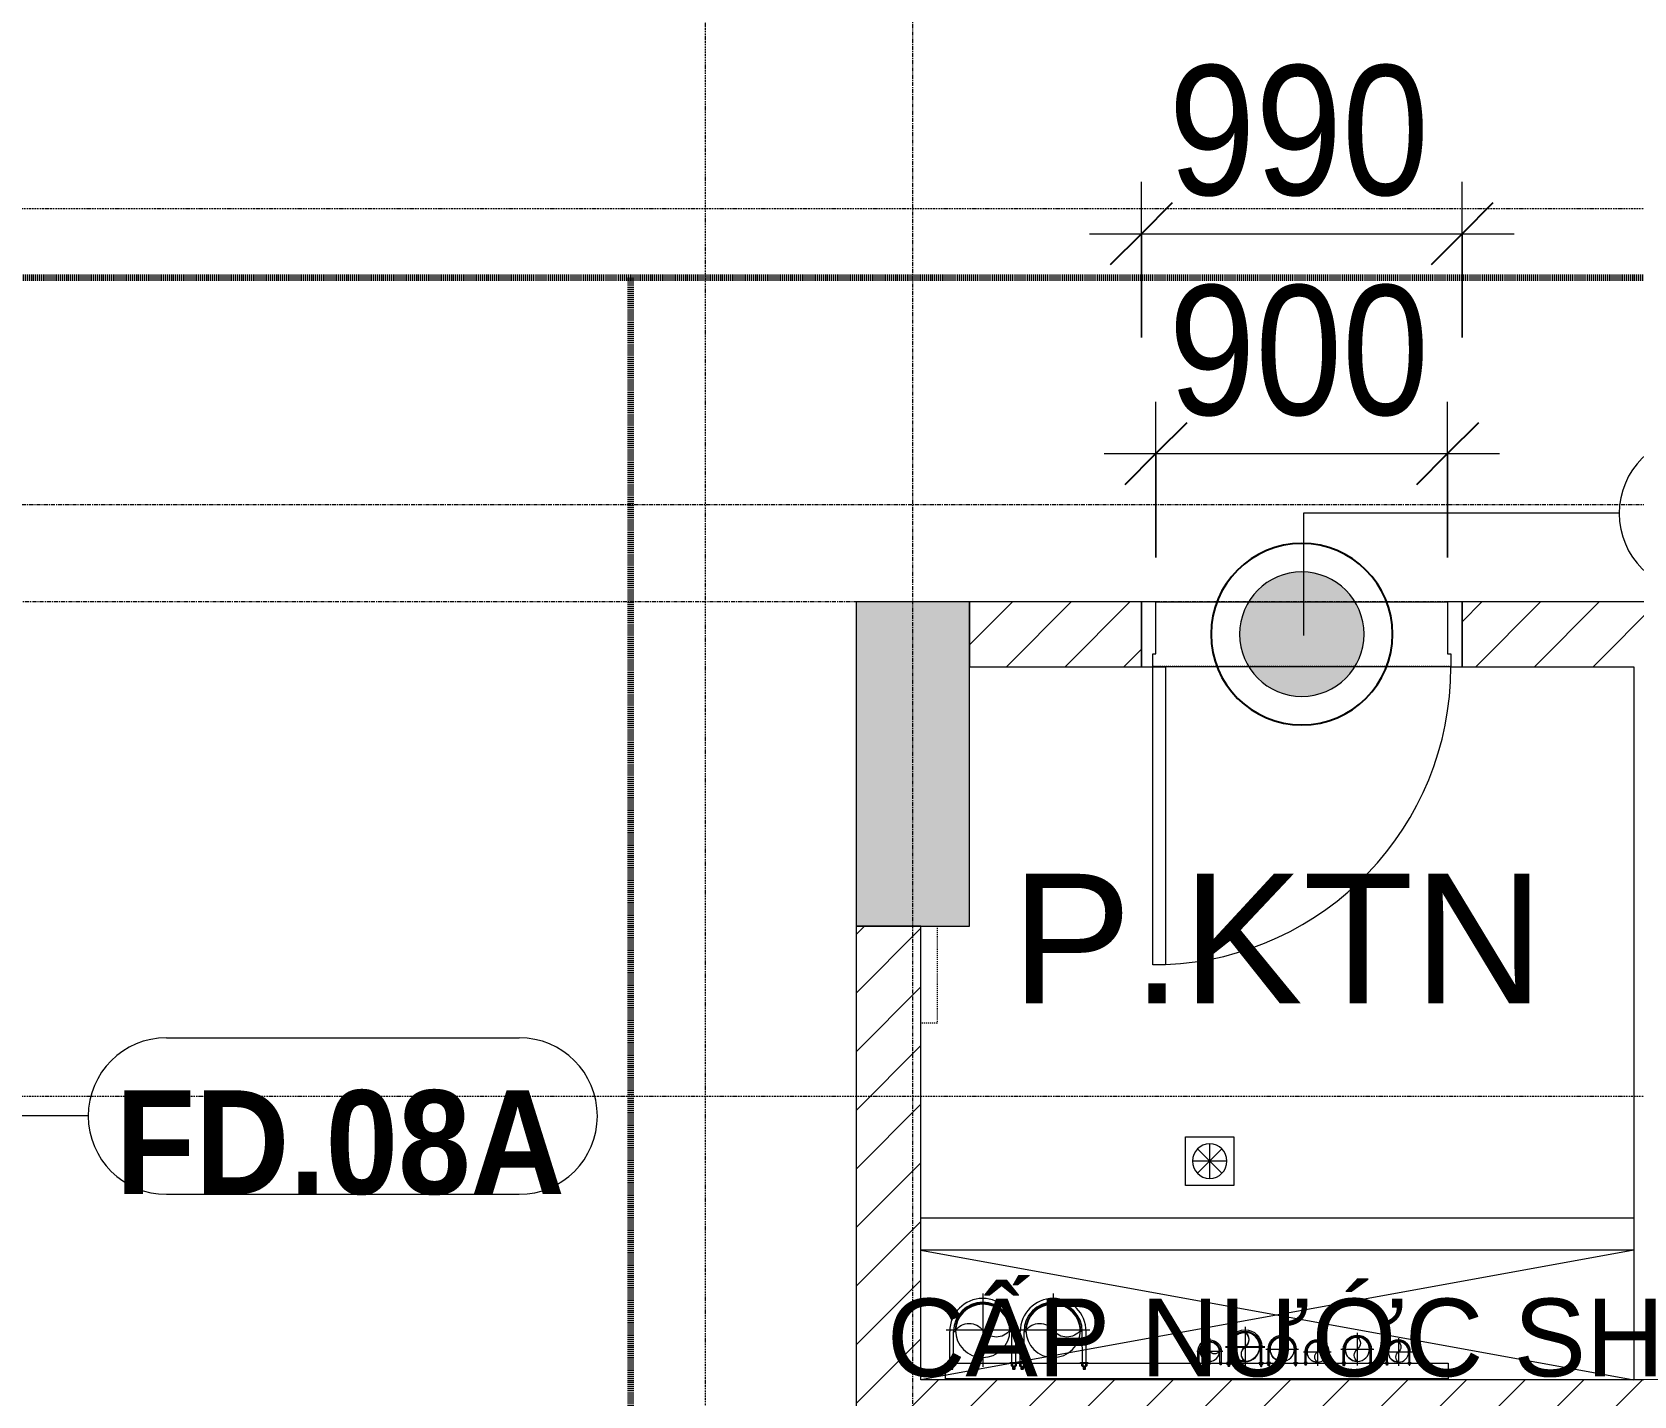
# Model space of a CAD drawing. Header units: millimetres. Extents: x 1591 to 239055, y -15958 to 83255.
# Drawn here: x 176714 to 181657, y 31087 to 35296 of the extents above; entities that cross this region are included whole.
import ezdxf

# ---------------------------------------------------------------- set-up
doc = ezdxf.new("R2010")
doc.units = ezdxf.units.MM
for name, pattern in [('1 NÉT CALL OUT', [6, 3, -3]), ('Dash 1_8_', [6.35, 3.175, -3.175]), ('Dash Dot 3_16_', [7.9375, 4.7625, -1.5875, 0, -1.5875]), ('Grid Line', [22.225, 12.7, -3.175, 3.175, -3.175]), ('IMPORT-CENTER _2_', [40.64, 25.4, -5.08, 5.08, -5.08])]:
    doc.linetypes.add(name, pattern=pattern)
for name, color, linetype, lineweight in [('0-1', 250, 'Continuous', 5), ('0-2', 7, 'Continuous', 9), ('A-ANNO-DIMS', 211, 'Continuous', 9), ('A-ANNO-DIMS-160', 211, 'Continuous', 9), ('A-ANNO-NOTE', 131, 'Continuous', 9), ('A-ANNO-NOTE-1', 131, 'Continuous', 25), ('A-AREA', 32, 'Dash 1_8_', 9), ('A-AREA-IDEN', 2, 'Continuous', 9), ('A-DETL-3', 90, '1 NÉT CALL OUT', 100), ('A-DETL-GENF-2', 1, 'Continuous', 9), ('A-DOOR-3', 1, 'Continuous', 9), ('A-DOOR-FRAM-1', 1, 'Continuous', 9), ('A-DOOR-IDEN', 31, 'Continuous', 9), ('A-FLOR-1', 7, 'Continuous', 9), ('A-WALL', 113, 'Continuous', 9), ('A-WALL-3', 113, 'Continuous', 18), ('A-WALL-PATT-2', 111, 'Continuous', 9), ('G-ANNO-SYMB-1', 111, 'Dash Dot 3_16_', 18), ('G-ANNO-TEXT-1', 7, 'Continuous', 9), ('G-IMPT', 8, 'Continuous', 9), ('G-IMPT-2', 8, 'IMPORT-CENTER _2_', 9), ('M-EQPM', 50, 'Continuous', 9), ('S-COLS-1', 52, 'Continuous', 5), ('S-COLS-2', 250, 'Continuous', 18), ('S-GRID-1', 1, 'Grid Line', 9)]:
    doc.layers.add(name, color=color, linetype=linetype, lineweight=lineweight)
doc.styles.add('Arial_11', font='arial_0.ttf', dxfattribs={"height": 240})
doc.styles.add('Arial_13', font='arial_0.ttf', dxfattribs={"height": 400})
doc.styles.add('Arial_B_5', font='arialbd_0.ttf', dxfattribs={"width": 0.9, "height": 320})
doc.styles.add('UTM Avo', font='UTM Avo.ttf', dxfattribs={"width": 0.9, "height": 400})
doc.dimstyles.new('1_Dim_chi_tiet_2_5', dxfattribs={"dimscale": 304.8, "dimtxt": 399.720379, "dimasz": 0.629921, "dimexe": 0.524934, "dimexo": 0.0625, "dimgap": 0.052493, "dimtad": 1, "dimdec": 0, "dimrnd": 5, "dimzin": 0, "dimdsep": 46, "dimtxsty": 'UTM Avo', "dimblk1": 'OBLIQUE', "dimblk2": 'OBLIQUE', "dimsah": 1, "dimcen": 0.09, "dimdle": 0.524934, "dimazin": 0, "dimtfac": 1, "dimtdec": 4, "dimtix": 1, "dimtmove": 0, "dimatfit": 3, "dimfxl": 1.049869, "dimfxlon": 1, "dimtvp": 1, "dimtolj": 1, "dimtzin": 0, "dimarcsym": 2})
pattern_1 = [(45, (95879.7, 0), (-90.50967, 90.50967), [])]

# ---------------------------------------------------------------- blocks, each defined once
blk = doc.blocks.new('NCV_TKTC_KET CAU_rvt-1-TKCS_MB TẦNG 6-8')
at = {"layer": 'S-COLS-1'}
blk.add_hatch(color=256, dxfattribs=at).paths.add_polyline_path([(83377.6, 32536.9), (83727.6, 32536.9), (83727.6, 33536.9), (83377.6, 33536.9)])
at = {"layer": 'A-FLOR-1'}
blk.add_line((85777.6, 31136.9), (83577.6, 31136.9), dxfattribs=at)
at = {"layer": 'S-COLS-2'}
for p, q in [((83727.6, 33536.9), (83377.6, 33536.9)), ((83377.6, 33536.9), (83377.6, 32536.9)), ((83727.6, 32536.9), (83727.6, 33536.9)), ((83377.6, 32536.9), (83727.6, 32536.9))]:
    blk.add_line(p, q, dxfattribs=at)
blk = doc.blocks.new('TKTC_XREF_251221_MB TANG 2-7 - TKTC_XREF_260130_MB TANG 2-5_dwg_$cc-4746812-TKCS_MB TẦNG 6-8')
at = {"layer": 'G-IMPT'}
blk.add_circle((0, 0), 0.5, dxfattribs=at)
at = {"layer": 'G-IMPT-2'}
for p, q in [((0, -0.673), (0, 0.673)), ((-0.673, 0), (0.673, 0))]:
    blk.add_line(p, q, dxfattribs=at)
at = {"layer": 'M-EQPM'}
for centre, radius, start, end in [((0, 0), 0.5, 90, 270), ((0.188, 0.25), 0.313, 126.8699, 233.1301), ((-0.188, -0.25), 0.313, 306.8699, 53.1301)]:
    blk.add_arc(centre, radius, start, end, dxfattribs=at)
blk = doc.blocks.new('TKTC_XREF_251221_MB TANG 2-7 - TKTC_XREF_260130_MB TANG 2-5_dwg_CUM U_DN150-4746811-TKCS_MB TẦNG 6-8')
at = {"layer": 'G-IMPT'}
blk.add_hatch(color=256, dxfattribs=at).paths.add_polyline_path([(445976.8, 374014), (445999.8, 374010.9), (446021.3, 374002), (446039.7, 373987.9), (446053.8, 373969.5), (446062.7, 373948), (446065.8, 373925), (446062.7, 373901.9), (446053.8, 373880.5), (446039.7, 373862), (446021.3, 373847.9), (445999.8, 373839), (445998.5, 373843.8), (446018.8, 373852.2), (446036.2, 373865.6), (446049.5, 373883), (446057.9, 373903.2), (446060.8, 373925), (446057.9, 373946.7), (446049.5, 373967), (446036.2, 373984.4), (446018.8, 373997.7), (445998.5, 374006.1), (445976.8, 374009)])
for p, q in [((445862.8, 374015.5), (445862.8, 374020.5)), ((445866.7, 374015.5), (445866.7, 374020.5)), ((445869.7, 374015.5), (445869.7, 374020.5)), ((445872.8, 374011.2), (445872.8, 374024.7)), ((445881.8, 374022.5), (445874.3, 374022.5)), ((445881.8, 374013.5), (445874.3, 374013.5)), ((445884.8, 374022), (445976.8, 374022)), ((445862.8, 373834.5), (445862.8, 373829.5)), ((445866.7, 373834.5), (445866.7, 373829.5)), ((445869.7, 373834.5), (445869.7, 373829.5)), ((445872.8, 373838.7), (445872.8, 373825.2)), ((445881.8, 373836.5), (445874.3, 373836.5)), ((445881.8, 373827.5), (445874.3, 373827.5)), ((445884.8, 373828), (445976.8, 373828))]:
    blk.add_line(p, q, dxfattribs=at)
at = {"layer": 'G-IMPT', "flags": 128}
for points in [[(445872.8, 374014), (445864.3, 374014), (445864.3, 374022), (445872.8, 374022)], [(445874.3, 374027), (445881.8, 374027), (445881.8, 374009), (445874.3, 374009)], [(445881.8, 374009), (445881.8, 374006), (445884.8, 374006), (445884.8, 374030), (445881.8, 374030), (445881.8, 374027)], [(445884.8, 374014), (445976.8, 374014), (445976.8, 374009)], [(445872.8, 373836), (445864.3, 373836), (445864.3, 373828), (445872.8, 373828)], [(445874.3, 373823), (445881.8, 373823), (445881.8, 373841), (445874.3, 373841)], [(445881.8, 373841), (445881.8, 373844), (445884.8, 373844), (445884.8, 373820), (445881.8, 373820), (445881.8, 373823)], [(445884.8, 373836), (445976.8, 373836), (445976.8, 373841)]]:
    blk.add_lwpolyline(points, dxfattribs=at)
at = {"layer": 'G-IMPT'}
for centre, radius, start, end in [((445864.3, 374020.5), 1.5, 90, 180), ((445864.3, 374015.5), 1.5, 180, 270), ((445875.2, 374024.7), 2.44, 112.61986, 247.38014), ((445880.3, 374018), 7.5, 143.1301, 216.8699), ((445875.2, 374011.2), 2.44, 112.61986, 247.38014), ((445976.8, 373925), 97, 270, 90), ((445976.8, 373925), 89, 270, 90), ((445976.8, 373925), 84, 270, 90), ((445864.3, 373834.5), 1.5, 90, 180), ((445864.3, 373829.5), 1.5, 180, 270), ((445875.2, 373838.7), 2.44, 112.61986, 247.38014), ((445880.3, 373832), 7.5, 143.1301, 216.8699), ((445875.2, 373825.2), 2.44, 112.61986, 247.38014)]:
    blk.add_arc(centre, radius, start, end, dxfattribs=at)
blk = doc.blocks.new('TKTC_XREF_251221_MB TANG 2-7 - TKTC_XREF_260130_MB TANG 2-5_dwg_$cc-4746805-TKCS_MB TẦNG 6-8')
at = {"layer": 'G-IMPT-2'}
for p, q in [((-0.673, 0), (0.673, 0)), ((0, -0.673), (0, 0.673))]:
    blk.add_line(p, q, dxfattribs=at)
at = {"layer": 'M-EQPM'}
blk.add_circle((0, 0), 0.5, dxfattribs=at)
for centre, radius, start, end in [((0, 0), 0.5, 90, 270), ((0.188, 0.25), 0.313, 126.8699, 233.1301), ((-0.188, -0.25), 0.313, 306.8699, 53.1301)]:
    blk.add_arc(centre, radius, start, end, dxfattribs=at)
blk = doc.blocks.new('TKTC_XREF_251221_MB TANG 2-7 - TKTC_XREF_260130_MB TANG 2-5_dwg_CUM U_DN100-4746799-TKCS_MB TẦNG 6-8')
at = {"layer": 'G-IMPT'}
blk.add_hatch(color=256, dxfattribs=at).paths.add_polyline_path([(0, 61), (15.8, 58.9), (30.5, 52.8), (43.1, 43.1), (52.8, 30.5), (58.9, 15.8), (61, 0), (58.9, -15.8), (52.8, -30.5), (43.1, -43.1), (30.5, -52.8), (15.8, -58.9), (0, -61), (0, -57), (14.8, -55.1), (28.5, -49.4), (40.3, -40.3), (49.4, -28.5), (55.1, -14.8), (57, 0), (55.1, 14.8), (49.4, 28.5), (40.3, 40.3), (28.5, 49.4), (14.8, 55.1), (0, 57)])
for p, q in [((-79.1, 66.6), (-79.1, 63.4)), ((-76.6, 66.6), (-76.6, 63.4)), ((-74.6, 66.6), (-74.6, 63.4)), ((-72.7, 69.3), (-72.7, 60.7)), ((-66.9, 67.9), (-71.7, 67.9)), ((-66.9, 62.1), (-71.7, 62.1)), ((-65, 69), (0, 69)), ((-79.1, -63.4), (-79.1, -66.6)), ((-76.6, -63.4), (-76.6, -66.6)), ((-74.6, -63.4), (-74.6, -66.6)), ((-72.7, -60.7), (-72.7, -69.3)), ((-66.9, -62.1), (-71.7, -62.1)), ((-66.9, -67.9), (-71.7, -67.9)), ((-65, -69), (0, -69))]:
    blk.add_line(p, q, dxfattribs=at)
at = {"layer": 'G-IMPT', "flags": 128}
for points in [[(-72.7, 67.6), (-78.1, 67.6), (-78.1, 62.4), (-72.7, 62.4)], [(-71.7, 59.2), (-66.9, 59.2), (-66.9, 70.8), (-71.7, 70.8)], [(-66.9, 70.8), (-66.9, 72.7), (-65, 72.7), (-65, 57.3), (-66.9, 57.3), (-66.9, 59.2)], [(-65, 61), (0, 61), (0, 57)], [(-72.7, -62.4), (-78.1, -62.4), (-78.1, -67.6), (-72.7, -67.6)], [(-71.7, -70.8), (-66.9, -70.8), (-66.9, -59.2), (-71.7, -59.2)], [(-66.9, -59.2), (-66.9, -57.3), (-65, -57.3), (-65, -72.7), (-66.9, -72.7), (-66.9, -70.8)], [(-65, -61), (0, -61), (0, -57)]]:
    blk.add_lwpolyline(points, dxfattribs=at)
at = {"layer": 'G-IMPT'}
for centre, radius, start, end in [((-78.1, 66.6), 0.96, 90, 180), ((-78.1, 63.4), 0.96, 180, 270), ((-71.1, 69.3), 1.56, 112.61986, 247.38014), ((-67.9, 65), 4.8, 143.1301, 216.8699), ((-71.1, 60.7), 1.56, 112.61986, 247.38014), ((0, 0), 69, 270, 90), ((0, 0), 61, 270, 90), ((0, 0), 57, 270, 90), ((-78.1, -63.4), 0.96, 90, 180), ((-78.1, -66.6), 0.96, 180, 270), ((-71.1, -60.7), 1.56, 112.61986, 247.38014), ((-67.9, -65), 4.8, 143.1301, 216.8699), ((-71.1, -69.3), 1.56, 112.61986, 247.38014)]:
    blk.add_arc(centre, radius, start, end, dxfattribs=at)
blk = doc.blocks.new('TKTC_XREF_251221_MB TANG 2-7 - TKTC_XREF_260130_MB TANG 2-5_dwg_$cc-4746800-TKCS_MB TẦNG 6-8')
at = {"layer": 'G-IMPT-2'}
for p, q in [((0, -0.673), (0, 0.673)), ((-0.673, 0), (0.673, 0))]:
    blk.add_line(p, q, dxfattribs=at)
at = {"layer": 'M-EQPM'}
blk.add_circle((0, 0), 0.5, dxfattribs=at)
for centre, radius, start, end in [((0, 0), 0.5, 90, 270), ((0.188, 0.25), 0.313, 126.8699, 233.1301), ((-0.188, -0.25), 0.313, 306.8699, 53.1301)]:
    blk.add_arc(centre, radius, start, end, dxfattribs=at)
blk = doc.blocks.new('TKTC_XREF_251221_MB TANG 2-7 - TKTC_XREF_260130_MB TANG 2-5_dwg_CUM U_DN100-4746796-TKCS_MB TẦNG 6-8')
at = {"layer": 'G-IMPT'}
blk.add_hatch(color=256, dxfattribs=at).paths.add_polyline_path([(0, 61), (0, 57), (14.8, 55.1), (28.5, 49.4), (40.3, 40.3), (49.4, 28.5), (55.1, 14.8), (57, 0), (55.1, -14.8), (49.4, -28.5), (40.3, -40.3), (28.5, -49.4), (14.8, -55.1), (0, -57), (0, -61), (15.8, -58.9), (30.5, -52.8), (43.1, -43.1), (52.8, -30.5), (58.9, -15.8), (61, 0), (58.9, 15.8), (52.8, 30.5), (43.1, 43.1), (30.5, 52.8), (15.8, 58.9)])
for p, q in [((-72.7, 69.3), (-72.7, 60.7)), ((-66.9, 67.9), (-71.7, 67.9)), ((-65, 69), (0, 69)), ((-79.1, 66.6), (-79.1, 63.4)), ((-76.6, 66.6), (-76.6, 63.4)), ((-74.6, 66.6), (-74.6, 63.4)), ((-66.9, 62.1), (-71.7, 62.1)), ((-79.1, -63.4), (-79.1, -66.6)), ((-76.6, -63.4), (-76.6, -66.6)), ((-74.6, -63.4), (-74.6, -66.6)), ((-72.7, -60.7), (-72.7, -69.3)), ((-66.9, -62.1), (-71.7, -62.1)), ((-66.9, -67.9), (-71.7, -67.9)), ((-65, -69), (0, -69))]:
    blk.add_line(p, q, dxfattribs=at)
at = {"layer": 'G-IMPT', "flags": 128}
for points in [[(-72.7, 67.6), (-78.1, 67.6), (-78.1, 62.4), (-72.7, 62.4)], [(-71.7, 59.2), (-66.9, 59.2), (-66.9, 70.8), (-71.7, 70.8)], [(-66.9, 70.8), (-66.9, 72.7), (-65, 72.7), (-65, 57.3), (-66.9, 57.3), (-66.9, 59.2)], [(-65, 61), (0, 61), (0, 57)], [(-72.7, -62.4), (-78.1, -62.4), (-78.1, -67.6), (-72.7, -67.6)], [(-71.7, -70.8), (-66.9, -70.8), (-66.9, -59.2), (-71.7, -59.2)], [(-66.9, -59.2), (-66.9, -57.3), (-65, -57.3), (-65, -72.7), (-66.9, -72.7), (-66.9, -70.8)], [(-65, -61), (0, -61), (0, -57)]]:
    blk.add_lwpolyline(points, dxfattribs=at)
at = {"layer": 'G-IMPT'}
for centre, radius, start, end in [((-78.1, 66.6), 0.96, 90, 180), ((-71.1, 69.3), 1.56, 112.6199, 247.3801), ((-67.9, 65), 4.8, 143.1301, 216.8699), ((0, 0), 69, 270, 90), ((-78.1, 63.4), 0.96, 180, 270), ((-71.1, 60.7), 1.56, 112.6199, 247.3801), ((0, 0), 61, 270, 90), ((0, 0), 57, 270, 90), ((-78.1, -63.4), 0.96, 90, 180), ((-78.1, -66.6), 0.96, 180, 270), ((-71.1, -60.7), 1.56, 112.6199, 247.3801), ((-67.9, -65), 4.8, 143.1301, 216.8699), ((-71.1, -69.3), 1.56, 112.6199, 247.3801)]:
    blk.add_arc(centre, radius, start, end, dxfattribs=at)
blk = doc.blocks.new('TKTC_XREF_251221_MB TANG 2-7 - TKTC_XREF_260130_MB TANG 2-5_dwg_FD-4746803-TKCS_MB TẦNG 6-8')
at = {"layer": 'G-IMPT'}
for p, q in [((0, 53.3), (0, -53.3)), ((53.3, 0), (-53.3, 0)), ((-37.7, 37.7), (37.7, -37.7)), ((37.7, 37.7), (-37.7, -37.7))]:
    blk.add_line(p, q, dxfattribs=at)
at = {"layer": 'G-IMPT', "flags": 128}
blk.add_lwpolyline([(-75, -75), (75, -75), (75, 75), (-75, 75)], close=True, dxfattribs=at)
at = {"layer": 'G-IMPT'}
blk.add_circle((0, 0), 53.3, dxfattribs=at)
blk = doc.blocks.new('TKTC_XREF_251221_MB TANG 2-7 - TKTC_XREF_251221_MB TANG 2-7-2039446-TKCS_MB TẦNG 6-8')
at = {"layer": 'M-EQPM'}
for p, q in [((50001, 13951), (51551.2, 13951)), ((50001, 13902.8), (50001, 13951)), ((51551.2, 13951), (51551.2, 13902.8)), ((51551.2, 13902.8), (50001, 13902.8))]:
    blk.add_line(p, q, dxfattribs=at)
at = {"extrusion": (0, 0, -1), "zscale": -1, "rotation": 180}
blk.add_blockref('TKTC_XREF_251221_MB TANG 2-7 - TKTC_XREF_260130_MB TANG 2-5_dwg_FD-4746803-TKCS_MB TẦNG 6-8', (-50815.8, 14574.6), dxfattribs=at)
at = {"extrusion": (0, 0, -1)}
for name, p, xscale, yscale, zscale, rotation in [('TKTC_XREF_251221_MB TANG 2-7 - TKTC_XREF_260130_MB TANG 2-5_dwg_$cc-4746800-TKCS_MB TẦNG 6-8', (-50115.5, 14052.6), 168.0000000000956, 168.0000000000956, -168.0000000000956, 269.9277821117897), ('TKTC_XREF_251221_MB TANG 2-7 - TKTC_XREF_260130_MB TANG 2-5_dwg_$cc-4746800-TKCS_MB TẦNG 6-8', (-50332.9, 14052.6), 168.0000000000956, 168.0000000000956, -168.0000000000956, 269.9277821117897), ('TKTC_XREF_251221_MB TANG 2-7 - TKTC_XREF_260130_MB TANG 2-5_dwg_$cc-4746812-TKCS_MB TẦNG 6-8', (-50924.9, 14000.7), 90.07930181379496, 90.07930181379496, -90.07930181379496, 180), ('TKTC_XREF_251221_MB TANG 2-7 - TKTC_XREF_260130_MB TANG 2-5_dwg_$cc-4746812-TKCS_MB TẦNG 6-8', (-50925, 14002.3), 90.07930181379496, 90.07930181379496, -90.07930181379496, 180), ('TKTC_XREF_251221_MB TANG 2-7 - TKTC_XREF_260130_MB TANG 2-5_dwg_CUM U_DN150-4746811-TKCS_MB TẦNG 6-8', (149568.8, -225124.5), 0.5361863203273853, 0.5361863203273853, -0.5361863203273853, 90.00000000000001), ('TKTC_XREF_251221_MB TANG 2-7 - TKTC_XREF_260130_MB TANG 2-5_dwg_CUM U_DN150-4746811-TKCS_MB TẦNG 6-8', (149568.8, -225124.5), 0.5361863203273853, 0.5361863203273853, -0.5361863203273853, 90.00000000000001), ('TKTC_XREF_251221_MB TANG 2-7 - TKTC_XREF_260130_MB TANG 2-5_dwg_$cc-4746812-TKCS_MB TẦNG 6-8', (-51039.6, 13994.1), 75.06608484482913, 75.06608484482913, -75.06608484482913, 180), ('TKTC_XREF_251221_MB TANG 2-7 - TKTC_XREF_260130_MB TANG 2-5_dwg_$cc-4746812-TKCS_MB TẦNG 6-8', (-51039.6, 13994.1), 75.06608484482913, 75.06608484482913, -75.06608484482913, 180), ('TKTC_XREF_251221_MB TANG 2-7 - TKTC_XREF_260130_MB TANG 2-5_dwg_$cc-4746812-TKCS_MB TẦNG 6-8', (-51271.3, 13994.1), 75.06608484482913, 75.06608484482913, -75.06608484482913, 180), ('TKTC_XREF_251221_MB TANG 2-7 - TKTC_XREF_260130_MB TANG 2-5_dwg_$cc-4746805-TKCS_MB TẦNG 6-8', (-50816, 13987), 59.85000000000383, 59.85000000000383, -59.85000000000383, 269.9990086637468), ('TKTC_XREF_251221_MB TANG 2-7 - TKTC_XREF_260130_MB TANG 2-5_dwg_CUM U_DN100-4746799-TKCS_MB TẦNG 6-8', (-50815.6, 13987), 0.5250000000000002, 0.5250000000000002, -0.5250000000000002, 90.00099133829461), ('TKTC_XREF_251221_MB TANG 2-7 - TKTC_XREF_260130_MB TANG 2-5_dwg_CUM U_DN150-4746811-TKCS_MB TẦNG 6-8', (116038.5, -185278.3), 0.4468219336061545, 0.4468219336061545, -0.4468219336061545, 90.00000000000001), ('TKTC_XREF_251221_MB TANG 2-7 - TKTC_XREF_260130_MB TANG 2-5_dwg_CUM U_DN150-4746811-TKCS_MB TẦNG 6-8', (116038.5, -185278.3), 0.4468219336061545, 0.4468219336061545, -0.4468219336061545, 90.00000000000001), ('TKTC_XREF_251221_MB TANG 2-7 - TKTC_XREF_260130_MB TANG 2-5_dwg_$cc-4746812-TKCS_MB TẦNG 6-8', (-51148, 13985.6), 63.05551126965647, 63.05551126965647, -63.05551126965647, 180), ('TKTC_XREF_251221_MB TANG 2-7 - TKTC_XREF_260130_MB TANG 2-5_dwg_CUM U_DN150-4746811-TKCS_MB TẦNG 6-8', (89198.2, -153401.3), 0.3753304242291697, 0.3753304242291697, -0.3753304242291697, 90.00000000000001), ('TKTC_XREF_251221_MB TANG 2-7 - TKTC_XREF_260130_MB TANG 2-5_dwg_CUM U_DN150-4746811-TKCS_MB TẦNG 6-8', (115806.5, -185278.1), 0.4468219336061545, 0.4468219336061545, -0.4468219336061545, 90.00000000000001), ('TKTC_XREF_251221_MB TANG 2-7 - TKTC_XREF_260130_MB TANG 2-5_dwg_$cc-4746812-TKCS_MB TẦNG 6-8', (-51398.2, 13985.6), 63.05551126965647, 63.05551126965647, -63.05551126965647, 180), ('TKTC_XREF_251221_MB TANG 2-7 - TKTC_XREF_260130_MB TANG 2-5_dwg_CUM U_DN150-4746811-TKCS_MB TẦNG 6-8', (88948, -153401.3), 0.3753304242291697, 0.3753304242291697, -0.3753304242291697, 90.00000000000001)]:
    blk.add_blockref(name, p, dxfattribs=dict(at, xscale=xscale, yscale=yscale, zscale=zscale, rotation=rotation))
at = {"xscale": 1.473684210526311, "yscale": 1.473684210526311, "zscale": 1.473684210526311, "rotation": 90.07221788661575}
for p in [(50115.5, 14049), (50332.9, 14049)]:
    blk.add_blockref('TKTC_XREF_251221_MB TANG 2-7 - TKTC_XREF_260130_MB TANG 2-5_dwg_CUM U_DN100-4746796-TKCS_MB TẦNG 6-8', p, dxfattribs=at)
blk = doc.blocks.new('FD_02 - FD_03 - FD_03-KY THUAT-900x2200mm-728564-TKCS_MB TẦNG 6-8')
at = {"layer": 'A-DETL-GENF-2'}
for p, q in [((420, 100), (420, 1020)), ((420, 1020), (460, 1020)), ((460, 1020), (460, 100)), ((460, 100), (420, 100))]:
    blk.add_line(p, q, dxfattribs=at)
blk.add_arc((460, 100), 920, 92.4919, 180, dxfattribs=at)
at = {"layer": 'A-DOOR-FRAM-1'}
for p, q in [((-460, 100), (-495, 100)), ((-495, 100), (-495, -100)), ((-460, 60), (-460, 100)), ((495, 100), (460, 100)), ((460, 100), (460, 60)), ((495, -100), (495, 100)), ((-450, 60), (-460, 60)), ((-450, -100), (-450, 60)), ((460, 60), (450, 60)), ((450, 60), (450, -100)), ((-495, -100), (-450, -100)), ((450, -100), (495, -100))]:
    blk.add_line(p, q, dxfattribs=at)
blk = doc.blocks.new('HDNDCT_GHI CHÚ CỬA CHỐNG CHÁY EI60 - HDNDCT_GHI CHÚ CỬA CHỐNG CHÁY EI60-1614697-TKCS_MB TẦNG 6-8')
at = {"layer": 'A-ANNO-NOTE'}
h = blk.add_hatch(color=256, dxfattribs=at)
edge = h.paths.add_edge_path()
edge.add_arc((0, 0), 1.2, 0, 180)
edge.add_arc((0, 0), 1.2, 180, 360)
for radius, start, end in [(1.75, 360, 180), (1.2, 360, 180), (1.2, 180, 360)]:
    blk.add_arc((0, 0), radius, start, end, dxfattribs=at)
at = {"layer": 'A-ANNO-NOTE-1'}
for start, end in [(360, 180), (180, 360)]:
    blk.add_arc((0, 0), 1.75, start, end, dxfattribs=at)
blk = doc.blocks.new('DIMBLOCK228-TKCS_MB TẦNG 6-8')
at = {"layer": 'A-ANNO-DIMS-160'}
for p, q in [((180137.3, 34353.4), (180137.3, 34833.4)), ((181127.3, 34353.4), (181127.3, 34833.4)), ((179977.3, 34673.4), (181287.3, 34673.4)), ((180137.3, 34673.4), (180137.3, 34353.4)), ((181127.3, 34673.4), (181127.3, 34353.4))]:
    blk.add_line(p, q, dxfattribs=at)
at = {"layer": 'A-ANNO-DIMS-160', "lineweight": 25}
for p, q in [((180137.3, 34673.4), (180233.3, 34769.4)), ((181127.3, 34673.4), (181223.3, 34769.4)), ((180137.3, 34673.4), (180041.3, 34577.4)), ((181127.3, 34673.4), (181031.3, 34577.4))]:
    blk.add_line(p, q, dxfattribs=at)
at = {"layer": 'A-ANNO-DIMS-160', "color": 0, "insert": (180221.4, 35193), "char_height": 400, "width": 985.977, "attachment_point": 1, "line_spacing_factor": 1.110334, "style": 'UTM Avo'}
blk.add_mtext('990', dxfattribs=at)
blk = doc.blocks.new('_Oblique')
at = {"color": 0, "linetype": 'ByBlock', "lineweight": -2}
blk.add_line((-0.5, -0.5), (0.5, 0.5), dxfattribs=at)
blk = doc.blocks.new('DIMBLOCK229-TKCS_MB TẦNG 6-8')
at = {"layer": 'A-ANNO-DIMS-160'}
for p, q in [((180182.3, 33674.6), (180182.3, 34154.6)), ((181082.3, 33674.6), (181082.3, 34154.6)), ((180022.3, 33994.6), (181242.3, 33994.6)), ((180182.3, 33994.6), (180182.3, 33674.6)), ((181082.3, 33994.6), (181082.3, 33674.6))]:
    blk.add_line(p, q, dxfattribs=at)
at = {"layer": 'A-ANNO-DIMS-160', "lineweight": 25}
for p, q in [((180182.3, 33994.6), (180278.3, 34090.6)), ((181082.3, 33994.6), (181178.3, 34090.6)), ((180182.3, 33994.6), (180086.3, 33898.6)), ((181082.3, 33994.6), (180986.3, 33898.6))]:
    blk.add_line(p, q, dxfattribs=at)
at = {"layer": 'A-ANNO-DIMS-160', "color": 0, "insert": (180221.4, 34514.3), "char_height": 400, "width": 985.977, "attachment_point": 1, "line_spacing_factor": 1.110334, "style": 'UTM Avo'}
blk.add_mtext('900', dxfattribs=at)
blk = doc.blocks.new('STN_Door Tag - STN_Door Tag-1788670-TKCS_MB TẦNG 6-8')
at = {"layer": 'A-DOOR-IDEN'}
for p, q in [((-3.37, 1.495), (3.431, 1.495)), ((-3.37, -1.524), (3.431, -1.524))]:
    blk.add_line(p, q, dxfattribs=at)
for centre, start, end in [((-3.37, -0.015), 90, 270), ((3.431, -0.015), 270, 90)]:
    blk.add_arc(centre, 1.509, start, end, dxfattribs=at)

msp = doc.modelspace()

# ---------------------------------------------------------------- hatches: boundary and pattern name
at = {"layer": 'A-WALL-PATT-2'}
h = msp.add_hatch(dxfattribs=at)
h.set_pattern_fill('FP_1', color=256, style=0, pattern_type=2)
h.set_pattern_definition(pattern_1)
h.paths.add_polyline_path([(185846, 33336.9), (186217.3, 33336.9), (186217.3, 33536.9), (182732, 33536.9), (182732, 33336.9)])
h.paths.add_polyline_path([(187457.3, 33336.9), (187457.3, 33536.9), (187307.3, 33536.9), (187307.3, 33336.9)])
h.paths.add_polyline_path([(181757.3, 33336.9), (182532, 33336.9), (182532, 33536.9), (181127.3, 33536.9), (181127.3, 33336.9), (181657.3, 33336.9)])
h.paths.add_polyline_path([(179607.3, 33336.9), (180137.3, 33336.9), (180137.3, 33536.9), (179607.3, 33536.9)])
h = msp.add_hatch(dxfattribs=at)
h.set_pattern_fill('FP_1', color=256, style=0, pattern_type=2)
h.set_pattern_definition(pattern_1)
h.paths.add_polyline_path([(179397.9, 25336.9), (179457.3, 25336.9), (179457.3, 28836.9), (179257.3, 28836.9), (179257.3, 25336.9)])
h.paths.add_polyline_path([(179354.7, 29036.9), (179457.3, 29036.9), (179457.3, 32536.9), (179257.3, 32536.9), (179257.3, 29036.9)])
h = msp.add_hatch(dxfattribs=at)
h.set_pattern_fill('FP_1', color=256, style=0, pattern_type=2)
h.set_pattern_definition(pattern_1)
h.paths.add_polyline_path([(181757.4, 31036.5), (181757.4, 31136.5), (179457.3, 31136.5), (179457.3, 31036.5), (181009.9, 31036.5)])

# ---------------------------------------------------------------- linework, layer by layer
at = {"layer": '0-2'}
for p, q in [((181657.3, 31536.9), (179457.3, 31136.9)), ((179457.3, 31536.9), (181657.3, 31136.9)), ((181657.3, 31136.9), (179457.3, 31136.9))]:
    msp.add_line(p, q, dxfattribs=at)
at = {"layer": 'A-AREA'}
for p, q in [((181092.3, 33337.4), (180172.3, 33337.4)), ((179507.3, 32536.9), (179507.3, 32236.9)), ((179507.3, 32236.9), (179457.3, 32236.9))]:
    msp.add_line(p, q, dxfattribs=at)
at = {"layer": 'A-DETL-3'}
for p, q in [((178562.3, 34537.4), (164162.3, 34537.4)), ((196702.3, 34537.4), (178562.3, 34537.4)), ((178562.3, 27136.9), (178562.3, 34537.4))]:
    msp.add_line(p, q, dxfattribs=at)
at = {"layer": 'A-DOOR-IDEN'}
for p, q in [((180638.7, 33811.8), (181611.7, 33811.7)), ((180638.7, 33433.9), (180638.7, 33811.8)), ((176212.7, 31952.3), (176887.8, 31952.3))]:
    msp.add_line(p, q, dxfattribs=at)
at = {"layer": 'A-WALL'}
for p, q in [((180182.3, 33536.9), (181082.3, 33536.9)), ((181092.3, 33336.9), (180172.3, 33336.9)), ((179457.3, 31636.9), (181657.3, 31636.9)), ((181657.3, 31536.9), (179457.3, 31536.9))]:
    msp.add_line(p, q, dxfattribs=at)
at = {"layer": 'A-WALL-3'}
for p, q in [((180137.3, 33536.9), (179607.3, 33536.9)), ((179607.3, 33536.9), (179607.3, 33336.9)), ((180137.3, 33336.9), (180137.3, 33536.9)), ((182532, 33536.9), (181127.3, 33536.9)), ((181127.3, 33536.9), (181127.3, 33336.9)), ((179607.3, 33336.9), (180137.3, 33336.9)), ((181127.3, 33336.9), (181657.3, 33336.9)), ((181657.3, 33336.9), (181657.3, 31136.5)), ((179457.3, 32536.9), (179257.3, 32536.9)), ((179257.3, 32536.9), (179257.3, 29036.9)), ((179457.3, 31136.5), (179457.3, 32536.9)), ((182257.3, 31136.5), (179457.3, 31136.5))]:
    msp.add_line(p, q, dxfattribs=at)
at = {"layer": 'G-ANNO-SYMB-1'}
for p, q in [((178791, 82873.6), (178791, 13592.5)), ((124639, 34751.5), (229692.1, 34751.5)), ((124639, 32011.5), (229692.1, 32011.5))]:
    msp.add_line(p, q, dxfattribs=at)
at = {"layer": 'S-GRID-1'}
for p, q in [((179432.3, 19149.4), (179432.3, 77012.5)), ((221768.6, 33836.9), (132338.5, 33836.9)), ((223800.6, 33536.9), (130306.5, 33536.9))]:
    msp.add_line(p, q, dxfattribs=at)

# ---------------------------------------------------------------- block references
at = {"layer": '0-1'}
msp.add_blockref('NCV_TKTC_KET CAU_rvt-1-TKCS_MB TẦNG 6-8', (95879.7, 0), dxfattribs=at)
at = {"layer": 'A-ANNO-NOTE', "xscale": 160, "yscale": 160, "zscale": 160}
msp.add_blockref('HDNDCT_GHI CHÚ CỬA CHỐNG CHÁY EI60 - HDNDCT_GHI CHÚ CỬA CHỐNG CHÁY EI60-1614697-TKCS_MB TẦNG 6-8', (180632.3, 33437.4), dxfattribs=at)
at = {"layer": 'A-DOOR-3', "rotation": 180}
msp.add_blockref('FD_02 - FD_03 - FD_03-KY THUAT-900x2200mm-728564-TKCS_MB TẦNG 6-8', (180632.3, 33436.9), dxfattribs=at)
at = {"layer": 'A-DOOR-IDEN', "xscale": 159.9999999999999, "yscale": 159.9999999999999, "zscale": 159.9999999999999}
for p in [(182392.4, 33812.4), (177668.4, 31953)]:
    msp.add_blockref('STN_Door Tag - STN_Door Tag-1788670-TKCS_MB TẦNG 6-8', p, dxfattribs=at)
at = {"layer": 'M-EQPM'}
msp.add_blockref('TKTC_XREF_251221_MB TANG 2-7 - TKTC_XREF_251221_MB TANG 2-7-2039446-TKCS_MB TẦNG 6-8', (129532.3, 17236.9), dxfattribs=at)

# ---------------------------------------------------------------- texts
at = {"layer": 'A-AREA-IDEN', "insert": (180557.7, 32298.1), "char_height": 400, "width": 1662.4, "attachment_point": 8, "line_spacing_factor": 0.936439, "style": 'Arial_13'}
msp.add_mtext('\\pt8,16,24,32,40,48,56,64,72,80,88,96,104,112,120,128,136,144,152,160,168,176,184,192,200,208,216,224,232,240,248,256;P.KTN', dxfattribs=at)
at = {"layer": 'A-DOOR-IDEN', "insert": (177665.2, 31867.6), "char_height": 320, "width": 1419.84, "attachment_point": 5, "line_spacing_factor": 0.936439, "style": 'Arial_B_5'}
msp.add_mtext('\\pt7.2,14.4,21.6,28.8,36,43.2,50.4,57.6,64.8,72,79.2,86.4,93.6,100.8,108,115.2,122.4,129.6,136.8,144,151.2,158.4,165.6,172.8,180,187.2,194.4,201.6,208.8,216,223.2,230.4;FD.08A', dxfattribs=at)
at = {"layer": 'G-ANNO-TEXT-1', "insert": (180551.8, 31265.5), "char_height": 240, "width": 3048, "attachment_point": 5, "line_spacing_factor": 0.936439, "style": 'Arial_11'}
msp.add_mtext('\\pt79.9992,160.0008,240,319.9992,400.0008,480,559.9992,640.0008,720,799.9992,880.0008,960,1039.9992,1120.0008,1200,1279.9992,1360.0008,1440,1519.9992,1600.0008,1680,1759.9992,1840.0008,1920,1999.9992,2080.0008,2160,2239.9992,2320.0008,2400,2479.9992,2560.0008;CẤP NƯỚC SH', dxfattribs=at)
msp.add_mtext('\\pt79.9992,160.0008,240,319.9992,400.0008,480,559.9992,640.0008,720,799.9992,880.0008,960,1039.9992,1120.0008,1200,1279.9992,1360.0008,1440,1519.9992,1600.0008,1680,1759.9992,1840.0008,1920,1999.9992,2080.0008,2160,2239.9992,2320.0008,2400,2479.9992,2560.0008;CẤP NƯỚC SH', dxfattribs=at)

# ---------------------------------------------------------------- dimensions: what is measured, and where the dimension line sits
at = {"layer": 'A-ANNO-DIMS'}
for base, p1, p2, override, picture, middle in [((181127.3, 34673.4), (180137.3, 34353.4), (181127.3, 34353.4), {"dimpost": '<>', "dimfxl": 990}, 'DIMBLOCK228-TKCS_MB TẦNG 6-8', (180632.3, 34896.4)), ((181082.3, 33994.6), (180182.3, 33674.6), (181082.3, 33674.6), {"dimpost": '<>', "dimfxl": 900}, 'DIMBLOCK229-TKCS_MB TẦNG 6-8', (180632.3, 34217.6))]:
    dim = msp.add_linear_dim(base=base, p1=p1, p2=p2, dimstyle='1_Dim_chi_tiet_2_5', override=override, dxfattribs=at)
    dim.commit()
    dim.dimension.update_dxf_attribs({"geometry": picture, "text_midpoint": middle})

doc.saveas('drawing.dxf')
